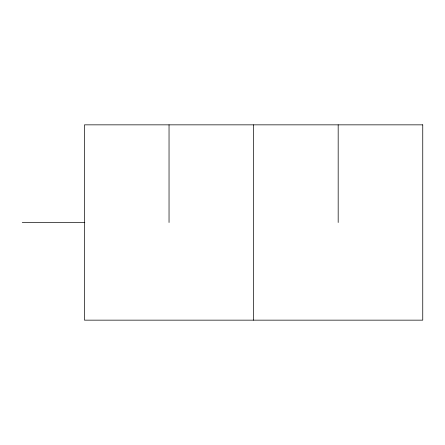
<?xml version="1.0" encoding="UTF-8"?>
<svg xmlns="http://www.w3.org/2000/svg" width="445" height="445" viewBox="0 0 445 445"><rect width="100%" height="100%" fill="white"/><g stroke="black" fill="none" stroke-linecap="round" stroke-linejoin="round"><path stroke-width="0.67" d="M22.25 222.5L84.817 222.5M338.178 124.845L338.178 222.5M253.611 124.845L253.611 320.155M169.039 124.845L169.039 222.5M422.75 124.845L84.467 124.845L84.467 320.155L422.75 320.155L422.75 124.845"/></g></svg>
